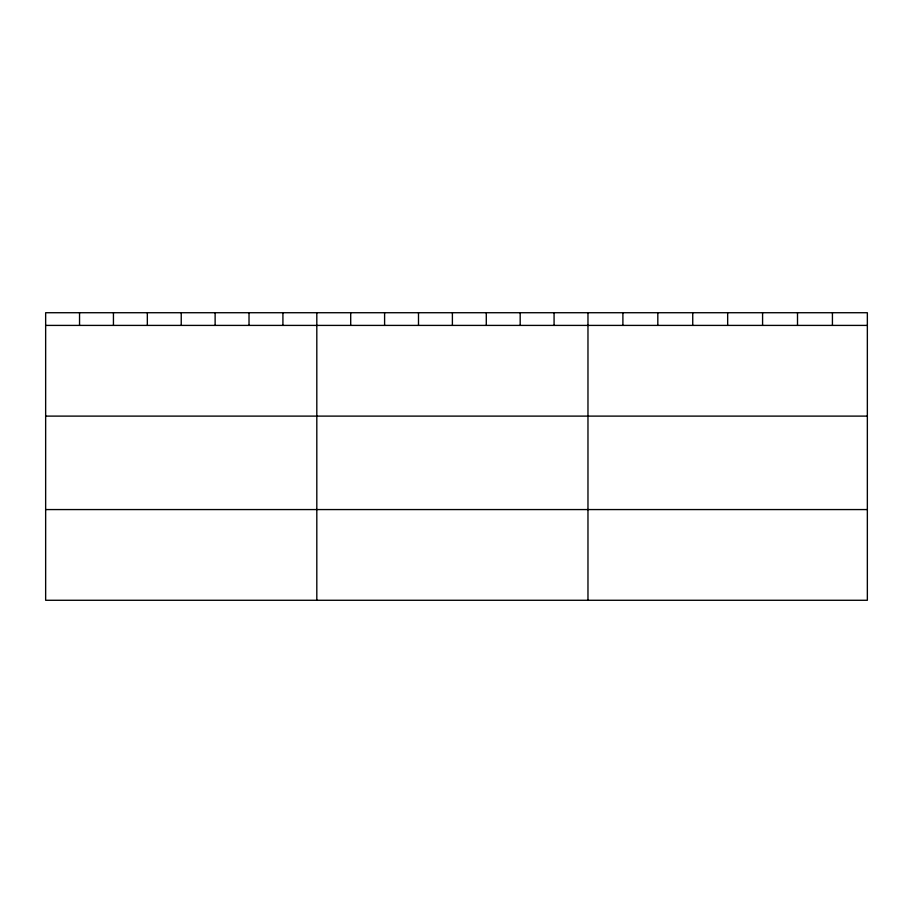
<?xml version="1.0" encoding="UTF-8"?>
<svg xmlns="http://www.w3.org/2000/svg" width="913" height="913" viewBox="0 0 913 913"><rect width="100%" height="100%" fill="white"/><g stroke="black" fill="none" stroke-linecap="round" stroke-linejoin="round"><path stroke-width="1.37" d="M867.35 416.111L867.35 312.725L45.65 312.725L45.65 600.275L867.35 600.275L867.35 416.111L45.65 416.111M45.65 325.405L867.35 325.405M45.65 509.568L867.35 509.568M832.428 312.725L832.428 325.405M797.505 312.725L797.505 325.405M762.583 312.725L762.583 325.405M727.661 312.725L727.661 325.405M692.739 312.725L692.739 325.405M657.817 312.725L657.817 325.405M622.894 312.725L622.894 325.405M587.972 312.725L587.972 600.275M554.077 312.725L554.077 325.405M520.182 312.725L520.182 325.405M486.287 312.725L486.287 325.405M452.392 312.725L452.392 325.405M418.496 312.725L418.496 325.405M384.601 312.725L384.601 325.405M350.706 312.725L350.706 325.405M316.811 312.725L316.811 600.275M282.916 312.725L282.916 325.405M249.021 312.725L249.021 325.405M215.126 312.725L215.126 325.405M181.231 312.725L181.231 325.405M147.335 312.725L147.335 325.405M113.44 312.725L113.44 325.405M79.545 312.725L79.545 325.405"/></g></svg>
